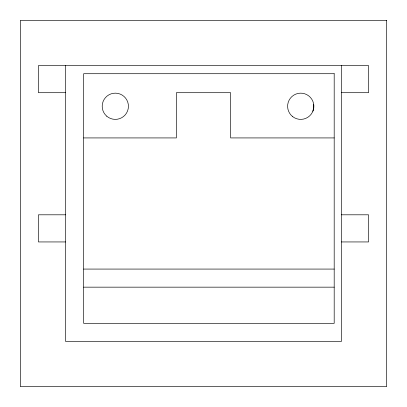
<?xml version="1.0" encoding="UTF-8"?>
<svg xmlns="http://www.w3.org/2000/svg" width="407" height="407" viewBox="0 0 407 407"><rect width="100%" height="100%" fill="white"/><g stroke="black" fill="none" stroke-linecap="round" stroke-linejoin="round"><path stroke-width="0.61" d="M313.731 104.563L313.731 107.987L312.846 111.294M313.197 109.966L313.375 108.735M313.553 107.504L313.731 106.273M65.573 92.704L38.441 92.704L38.441 65.573L368.559 65.573L368.559 92.704L341.427 92.704M83.659 137.927L176.368 137.927L176.368 92.704L230.632 92.704L230.632 137.927L334.193 137.927M65.573 214.804L38.441 214.804L38.441 241.941L65.573 241.941M341.427 214.804L368.559 214.804L368.559 241.941L341.427 241.941M83.659 269.073L334.193 269.073M83.659 287.159L334.193 287.159M341.427 65.573L341.427 341.427L65.573 341.427L65.573 65.573M386.65 20.35L20.35 20.35L20.35 386.65L386.65 386.65L386.65 20.35M334.193 73.713L83.659 73.713L83.659 323.341L334.193 323.341L334.193 73.713M292.745 116.677A13.116 13.116 0 0 0 313.731 107.987A13.116 13.116 0 0 0 295.711 94.154A13.116 13.116 0 0 0 292.745 116.677M106.7 116.158A13.116 13.116 0 0 0 128.185 108.796A13.116 13.116 0 0 0 111.065 93.864A13.116 13.116 0 0 0 106.7 116.158"/></g></svg>
